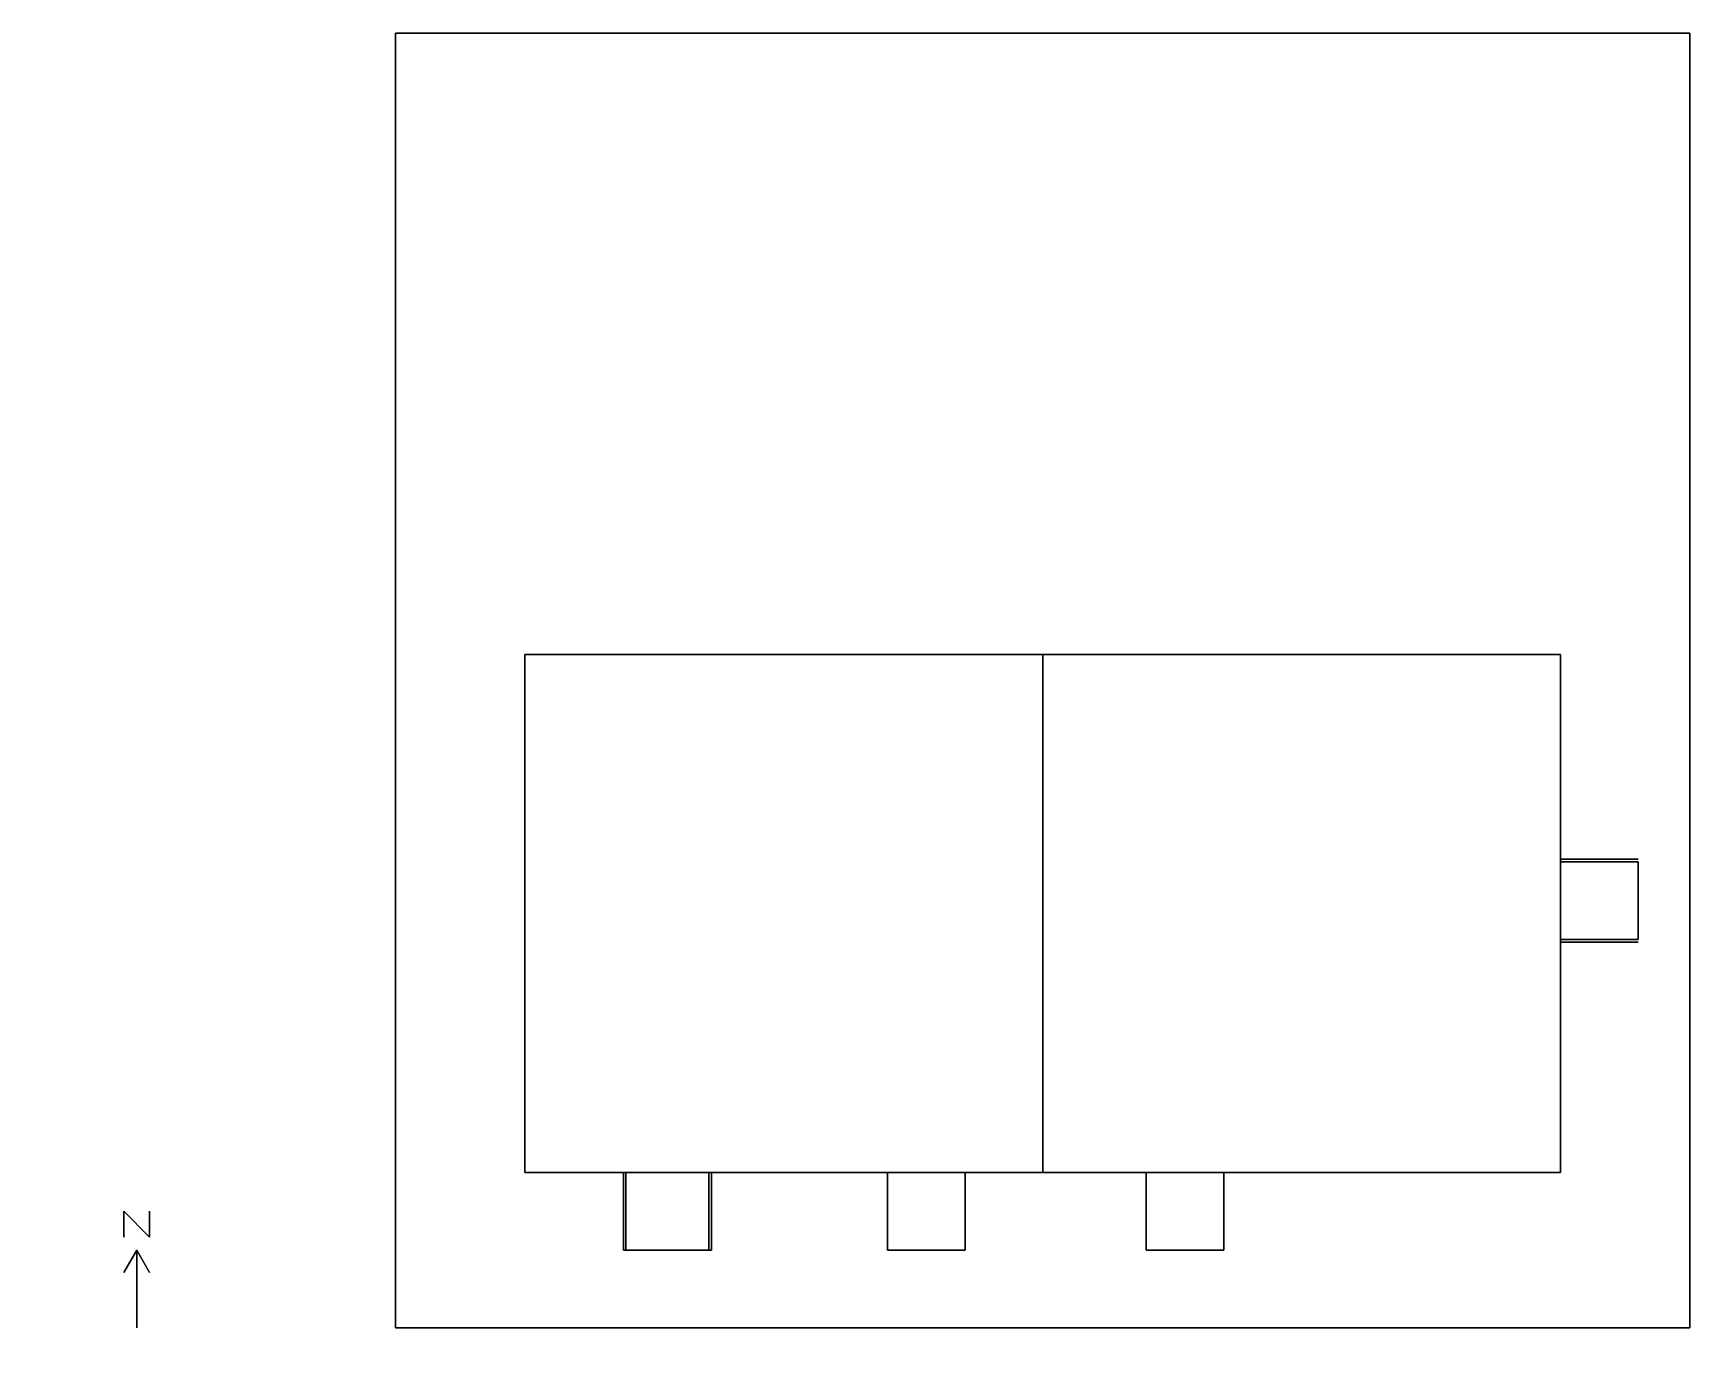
# Model space of a CAD drawing. Header units: metres. Extents: x -13 to 51, y -1.1 to 50.
import ezdxf

# ---------------------------------------------------------------- set-up
doc = ezdxf.new("R2010")
doc.units = ezdxf.units.M

msp = doc.modelspace()

# ---------------------------------------------------------------- linework, layer by layer
at = {"layer": '1', "color": 3}
for points in [[(-9.5, 4.5, 0.1), (-9.5, 4.5), (-9.5, 3.5), (-9.5, 3.5, 0.1)], [(-9.5, 4.5, 0.1), (-9.5, 4.5), (-8.5, 3.5), (-8.5, 3.5, 0.1)], [(-8.5, 4.5, 0.1), (-8.5, 4.5), (-8.5, 3.5), (-8.5, 3.5, 0.1)], [(-9, 3, 0.1), (-9, 3), (-9.5, 2.134), (-9.5, 2.134, 0.1)], [(-9, 3, 0.1), (-9, 3), (-9, 0), (-9, 0, 0.1)], [(-9, 3, 0.1), (-9, 3), (-8.5, 2.134), (-8.5, 2.134, 0.1)]]:
    msp.add_3dface(points, dxfattribs=at)
at = {"layer": 'Building Shading', "color": 195}
for points in [[(51, 0, 1), (51, 0), (51, 50), (51, 50, 1)], [(51, 50, 1), (51, 50), (51, 0), (51, 0, 1)]]:
    msp.add_3dface(points, dxfattribs=at)
at = {"layer": 'Fixed Shading', "color": 9}
for points in [[(51, 50, 1), (51, 50), (1, 50), (1, 50, 1)], [(1, 50, 1), (1, 50), (51, 50), (51, 50, 1)], [(1, 50, 1), (1, 50), (1, 0), (1, 0, 1)], [(1, 0, 1), (1, 0), (1, 50), (1, 50, 1)], [(1, 0, 1), (1, 0), (51, 0), (51, 0, 1)], [(51, 0, 1), (51, 0), (1, 0), (1, 0, 1)]]:
    msp.add_3dface(points, dxfattribs=at)
at = {"layer": 'ZONE_1', "color": 43}
for points in [[(26, 26, 10), (26, 26), (6, 26), (6, 26, 10)], [(6, 26, 10), (6, 26), (6, 6), (6, 6, 10)], [(26, 6, 10), (26, 6), (26, 26), (26, 26, 10)], [(6, 6, 10), (6, 6), (26, 6), (26, 6, 10)]]:
    msp.add_3dface(points, dxfattribs=at)
at = {"layer": 'ZONE_1', "color": 8}
msp.add_3dface([(26, 6), (6, 6), (6, 26), (26, 26)], dxfattribs=at)
at = {"layer": 'ZONE_1', "color": 15}
msp.add_3dface([(6, 26, 10), (6, 6, 10), (26, 6, 10), (26, 26, 10)], dxfattribs=at)
at = {"layer": 'ZONE_1', "color": 13}
for points in [[(9.8, 3, 8.7), (9.8, 6, 8.7), (13.2, 6, 8.7), (13.2, 3, 8.7)], [(13.2, 3, 8.7), (13.2, 6, 8.7), (9.8, 6, 8.7), (9.8, 3, 8.7)], [(9.9, 6, 8.1), (9.9, 6, 2.9), (9.9, 3, 2.9), (9.9, 3, 8.1)], [(9.9, 3, 8.1), (9.9, 3, 2.9), (9.9, 6, 2.9), (9.9, 6, 8.1)], [(13.1, 6, 8.1), (13.1, 6, 2.9), (13.1, 3, 2.9), (13.1, 3, 8.1)], [(13.1, 3, 8.1), (13.1, 3, 2.9), (13.1, 6, 2.9), (13.1, 6, 8.1)], [(20, 3, 5.6), (20, 6, 5.6), (23, 6, 5.6), (23, 3, 5.6)], [(23, 3, 5.6), (23, 6, 5.6), (20, 6, 5.6), (20, 3, 5.6)]]:
    msp.add_3dface(points, dxfattribs=at)
at = {"layer": 'ZONE_1', "color": 143}
msp.add_3dface([(10, 6, 8), (10, 6, 3), (13, 6, 3), (13, 6, 8)], dxfattribs=at)
at = {"layer": 'ZONE_1', "color": 45}
msp.add_3dface([(20, 6, 5), (20, 6), (23, 6), (23, 6, 5)], dxfattribs=at)
at = {"layer": 'ZONE_2', "color": 43}
for points in [[(46, 26, 10), (46, 26), (26, 26), (26, 26, 10)], [(26, 26, 10), (26, 26), (26, 6), (26, 6, 10)], [(46, 6, 10), (46, 6), (46, 26), (46, 26, 10)], [(26, 6, 10), (26, 6), (46, 6), (46, 6, 10)]]:
    msp.add_3dface(points, dxfattribs=at)
at = {"layer": 'ZONE_2', "color": 8}
msp.add_3dface([(46, 6), (26, 6), (26, 26), (46, 26)], dxfattribs=at)
at = {"layer": 'ZONE_2', "color": 15}
msp.add_3dface([(26, 26, 10), (26, 6, 10), (46, 6, 10), (46, 26, 10)], dxfattribs=at)
at = {"layer": 'ZONE_2', "color": 13}
for points in [[(46, 18.1, 8.1), (46, 18.1, 2.9), (49, 18.1, 2.9), (49, 18.1, 8.1)], [(49, 18.1, 8.1), (49, 18.1, 2.9), (46, 18.1, 2.9), (46, 18.1, 8.1)], [(49, 15, 8.7), (46, 15, 8.7), (46, 18, 8.7), (49, 18, 8.7)], [(49, 18, 8.7), (46, 18, 8.7), (46, 15, 8.7), (49, 15, 8.7)], [(46, 14.9, 8.1), (46, 14.9, 2.9), (49, 14.9, 2.9), (49, 14.9, 8.1)], [(49, 14.9, 8.1), (49, 14.9, 2.9), (46, 14.9, 2.9), (46, 14.9, 8.1)], [(30, 3, 8.7), (30, 6, 8.7), (33, 6, 8.7), (33, 3, 8.7)], [(33, 3, 8.7), (33, 6, 8.7), (30, 6, 8.7), (30, 3, 8.7)]]:
    msp.add_3dface(points, dxfattribs=at)
at = {"layer": 'ZONE_2', "color": 143}
for points in [[(46, 15, 8), (46, 15, 3), (46, 18, 3), (46, 18, 8)], [(30, 6, 8), (30, 6, 3), (33, 6, 3), (33, 6, 8)], [(36, 6, 8), (36, 6, 3), (39, 6, 3), (39, 6, 8)]]:
    msp.add_3dface(points, dxfattribs=at)
at = {"layer": 'ZONE_3', "color": 43}
for points in [[(26, 26, 20), (26, 26, 10), (6, 26, 10), (6, 26, 20)], [(6, 26, 20), (6, 26, 10), (6, 6, 10), (6, 6, 20)], [(26, 6, 20), (26, 6, 10), (26, 26, 10), (26, 26, 20)], [(6, 6, 20), (6, 6, 10), (26, 6, 10), (26, 6, 20)]]:
    msp.add_3dface(points, dxfattribs=at)
at = {"layer": 'ZONE_3', "color": 8}
msp.add_3dface([(26, 6, 10), (6, 6, 10), (6, 26, 10), (26, 26, 10)], dxfattribs=at)
at = {"layer": 'ZONE_3', "color": 15}
msp.add_3dface([(6, 26, 20), (6, 6, 20), (26, 6, 20), (26, 26, 20)], dxfattribs=at)
at = {"layer": 'ZONE_3', "color": 143}
for points in [[(26, 10, 18), (26, 10, 13), (26, 13, 13), (26, 13, 18)], [(14, 6, 18), (14, 6, 13), (17, 6, 13), (17, 6, 18)]]:
    msp.add_3dface(points, dxfattribs=at)
at = {"layer": 'ZONE_4', "color": 43}
for points in [[(46, 26, 20), (46, 26, 10), (26, 26, 10), (26, 26, 20)], [(26, 26, 20), (26, 26, 10), (26, 6, 10), (26, 6, 20)], [(46, 6, 20), (46, 6, 10), (46, 26, 10), (46, 26, 20)], [(26, 6, 20), (26, 6, 10), (46, 6, 10), (46, 6, 20)]]:
    msp.add_3dface(points, dxfattribs=at)
at = {"layer": 'ZONE_4', "color": 8}
msp.add_3dface([(46, 6, 10), (26, 6, 10), (26, 26, 10), (46, 26, 10)], dxfattribs=at)
at = {"layer": 'ZONE_4', "color": 15}
msp.add_3dface([(26, 26, 20), (26, 6, 20), (46, 6, 20), (46, 26, 20)], dxfattribs=at)
at = {"layer": 'ZONE_4', "color": 143}
for points in [[(26, 13, 18), (26, 13, 13), (26, 10, 13), (26, 10, 18)], [(34, 6, 18), (34, 6, 13), (37, 6, 13), (37, 6, 18)]]:
    msp.add_3dface(points, dxfattribs=at)

doc.saveas('drawing.dxf')
